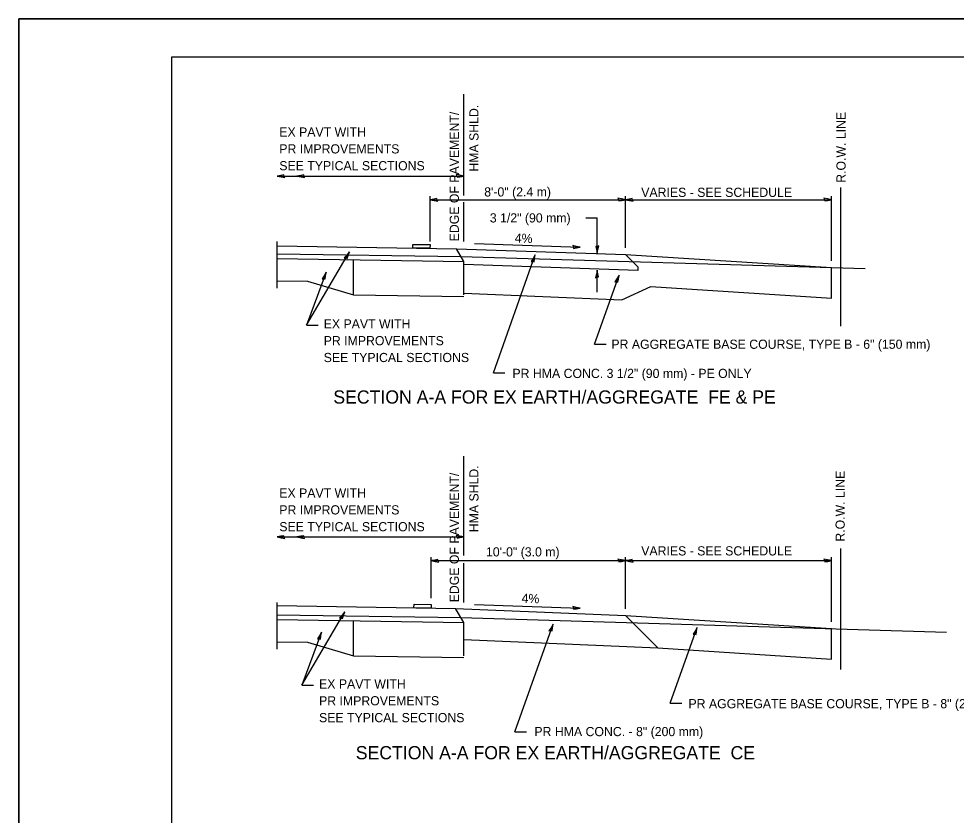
# Model space of a CAD drawing. Extents: x 69745 to 71785, y 66535 to 66975.
# Drawn here: x 69745 to 69990, y 66766.6 to 66974.8 of the extents above; entities that cross this region are included whole.
import ezdxf

# ---------------------------------------------------------------- set-up
doc = ezdxf.new("R2010")
doc.units = 0
for name, color, linetype in [('Design_EX_Roadway Dimensions', 7, 'Continuous'), ('Design_PR_Back of Gutter or Curb line', 7, 'Continuous'), ('Design_PR_Bituminous Shoulder', 7, 'Continuous'), ('Design_PR_EOP', 7, 'Continuous'), ('Design_PR_PMK Symbols', 7, 'Continuous'), ('Design_PR_Roadway Notes', 7, 'Continuous'), ('Design_PR_Sidewalk', 7, 'Continuous'), ('Level 48', 7, 'Continuous'), ('ROW_EX ROW Line', 7, 'Continuous'), ('Sheets_50 Reference Boundary', 7, 'Continuous'), ('Sheets_General Details', 7, 'Continuous'), ('Sheets_Printer Plotting Border', 7, 'Continuous'), ('Topo_Curb and Gutter', 7, 'Continuous'), ('Topo_EOP', 7, 'Continuous'), ('Topo_Shoulder', 7, 'Continuous'), ('Topo_Sidewalk', 7, 'Continuous')]:
    doc.layers.add(name, color=color, linetype=linetype)

msp = doc.modelspace()

# ---------------------------------------------------------------- linework, layer by layer
at = {"layer": 'Design_EX_Roadway Dimensions'}
for p, q in [((69861.3, 66928.6), (69861.3, 66955.13)), ((69812.54, 66933.73), (69861.31, 66933.73)), ((69852.49, 66916.58), (69852.49, 66928.44)), ((69903.55, 66914.94), (69903.55, 66928.44)), ((69957.42, 66911.52), (69957.42, 66928.44)), ((69852.49, 66927.54), (69903.55, 66927.54)), ((69861.31, 66916.58), (69861.31, 66926.86)), ((69903.55, 66927.54), (69957.42, 66927.54)), ((69893.18, 66922.83), (69896.18, 66922.83)), ((69896.18, 66913.5), (69896.18, 66922.83)), ((69864.1, 66916.05), (69891.75, 66915.1)), ((69820.22, 66894.76), (69831.42, 66913.91)), ((69869.04, 66882.28), (69879.95, 66913.1)), ((69825.35, 66908.61), (69820.22, 66894.76)), ((69896.18, 66903.35), (69896.18, 66909.12)), ((69895.5, 66889.8), (69901.87, 66907.79)), ((69820.22, 66894.76), (69823.22, 66894.76)), ((69895.5, 66889.8), (69898.5, 66889.8)), ((69869.04, 66882.28), (69872.04, 66882.28)), ((69861.3, 66834.57), (69861.3, 66860.48)), ((69812.54, 66839.37), (69861.31, 66839.37)), ((69852.78, 66823.38), (69852.78, 66834.07)), ((69852.78, 66833.18), (69903.55, 66833.18)), ((69861.31, 66822.21), (69861.31, 66832.49)), ((69903.55, 66820.58), (69903.55, 66834.07)), ((69903.55, 66833.18), (69957.42, 66833.18)), ((69957.42, 66817.15), (69957.42, 66834.07)), ((69864.1, 66821.69), (69891.75, 66820.73)), ((69819.01, 66800.62), (69830.2, 66819.77)), ((69874.67, 66788.45), (69884.63, 66816.6)), ((69915.27, 66795.96), (69922.26, 66815.69)), ((69824.13, 66814.47), (69819.01, 66800.62)), ((69819.01, 66800.62), (69822.01, 66800.62)), ((69915.27, 66795.96), (69918.27, 66795.96)), ((69874.67, 66788.45), (69877.67, 66788.45))]:
    msp.add_line(p, q, dxfattribs=at)
for points in [[(69814.54, 66933.32), (69814.38, 66933.7), (69814.32, 66934.07), (69813.54, 66933.91), (69812.54, 66933.73), (69813.61, 66933.54)], [(69819.73, 66933.32), (69819.57, 66933.7), (69819.51, 66934.07), (69818.73, 66933.91), (69817.73, 66933.73), (69818.8, 66933.54)], [(69859.31, 66934.15), (69859.48, 66933.77), (69859.54, 66933.4), (69860.31, 66933.56), (69861.31, 66933.73), (69860.25, 66933.93)], [(69854.49, 66927.12), (69854.33, 66927.51), (69854.27, 66927.88), (69853.49, 66927.71), (69852.49, 66927.54), (69853.56, 66927.35)], [(69901.55, 66927.96), (69901.72, 66927.58), (69901.78, 66927.21), (69902.55, 66927.37), (69903.55, 66927.54), (69902.49, 66927.74)], [(69905.55, 66927.12), (69905.39, 66927.51), (69905.33, 66927.88), (69904.55, 66927.71), (69903.55, 66927.54), (69904.62, 66927.35)], [(69955.42, 66927.96), (69955.59, 66927.58), (69955.65, 66927.21), (69956.42, 66927.37), (69957.42, 66927.54), (69956.36, 66927.74)], [(69889.77, 66915.58), (69889.92, 66915.19), (69889.97, 66914.82), (69890.75, 66914.96), (69891.75, 66915.1), (69890.69, 66915.33)], [(69896.59, 66915.5), (69896.21, 66915.33), (69895.84, 66915.27), (69896, 66914.5), (69896.18, 66913.5), (69896.37, 66914.56)], [(69830.08, 66912.37), (69830.5, 66912.32), (69830.85, 66912.2), (69831.08, 66912.95), (69831.42, 66913.91), (69830.73, 66913.07)], [(69878.89, 66911.36), (69879.3, 66911.38), (69879.67, 66911.32), (69879.78, 66912.1), (69879.95, 66913.1), (69879.41, 66912.16)], [(69824.3, 66906.85), (69824.72, 66906.88), (69825.09, 66906.82), (69825.19, 66907.61), (69825.35, 66908.61), (69824.82, 66907.66)], [(69895.76, 66907.12), (69896.14, 66907.29), (69896.51, 66907.35), (69896.35, 66908.12), (69896.18, 66909.12), (69895.98, 66908.06)], [(69900.8, 66906.05), (69901.22, 66906.07), (69901.59, 66906.01), (69901.7, 66906.79), (69901.87, 66907.79), (69901.33, 66906.85)], [(69814.54, 66838.95), (69814.38, 66839.33), (69814.32, 66839.7), (69813.54, 66839.54), (69812.54, 66839.37), (69813.61, 66839.17)], [(69819.73, 66838.95), (69819.57, 66839.33), (69819.51, 66839.7), (69818.73, 66839.54), (69817.73, 66839.37), (69818.8, 66839.17)], [(69859.31, 66839.79), (69859.48, 66839.4), (69859.54, 66839.03), (69860.31, 66839.19), (69861.31, 66839.37), (69860.25, 66839.56)], [(69854.78, 66832.76), (69854.62, 66833.14), (69854.56, 66833.51), (69853.78, 66833.35), (69852.78, 66833.18), (69853.85, 66832.98)], [(69901.55, 66833.59), (69901.72, 66833.21), (69901.78, 66832.84), (69902.55, 66833), (69903.55, 66833.18), (69902.49, 66833.37)], [(69905.55, 66832.76), (69905.39, 66833.14), (69905.33, 66833.51), (69904.55, 66833.35), (69903.55, 66833.18), (69904.62, 66832.98)], [(69955.42, 66833.59), (69955.59, 66833.21), (69955.65, 66832.84), (69956.42, 66833), (69957.42, 66833.18), (69956.36, 66833.37)], [(69889.77, 66821.22), (69889.92, 66820.83), (69889.97, 66820.46), (69890.75, 66820.59), (69891.75, 66820.73), (69890.69, 66820.96)], [(69828.86, 66818.23), (69829.28, 66818.18), (69829.63, 66818.06), (69829.87, 66818.81), (69830.2, 66819.77), (69829.51, 66818.93)], [(69883.57, 66814.86), (69883.99, 66814.88), (69884.36, 66814.82), (69884.46, 66815.6), (69884.63, 66816.6), (69884.1, 66815.66)], [(69921.2, 66813.94), (69921.61, 66813.97), (69921.98, 66813.9), (69922.09, 66814.69), (69922.26, 66815.69), (69921.72, 66814.75)], [(69823.09, 66812.72), (69823.5, 66812.75), (69823.87, 66812.69), (69823.97, 66813.47), (69824.13, 66814.47), (69823.6, 66813.53)]]:
    msp.add_lwpolyline(points, close=True, dxfattribs=at)
at = {"layer": 'Design_PR_Back of Gutter or Curb line'}
for p, q in [((69859.18, 66820.69), (69903.55, 66818.87)), ((69903.55, 66818.87), (69912.01, 66810.41)), ((69861.3, 66812.58), (69861.3, 66817.01)), ((69861.3, 66812.58), (69912.01, 66810.41))]:
    msp.add_line(p, q, dxfattribs=at)
at = {"layer": 'Design_PR_Bituminous Shoulder'}
msp.add_lwpolyline([(69859.37, 66914.73), (69903.55, 66913.24), (69906.77, 66910.02), (69906.76, 66909.03), (69861.34, 66910.62), (69861.33, 66911.37)], dxfattribs=at)
at = {"layer": 'Design_PR_EOP'}
for p, q in [((69812.53, 66915.46), (69859.37, 66914.73)), ((69812.53, 66913.42), (69860.56, 66912.66)), ((69861.3, 66911.37), (69859.37, 66914.73)), ((69812.51, 66912.14), (69861.29, 66911.38)), ((69812.54, 66821.43), (69859.18, 66820.69)), ((69861.3, 66817.01), (69859.18, 66820.69)), ((69812.51, 66817.78), (69861.29, 66817.01)), ((69812.53, 66819.05), (69860.56, 66818.3))]:
    msp.add_line(p, q, dxfattribs=at)
at = {"layer": 'Design_PR_PMK Symbols'}
for points in [[(69848.02, 66915.87), (69852.49, 66915.8), (69852.48, 66914.83), (69848.01, 66914.91)], [(69848.31, 66821.83), (69852.78, 66821.76), (69852.77, 66820.79), (69848.3, 66820.86)]]:
    msp.add_lwpolyline(points, close=True, dxfattribs=at)
at = {"layer": 'Design_PR_Roadway Notes'}
msp.add_line((69812.53, 66810.06), (69812.53, 66822.24), dxfattribs=at)
at = {"layer": 'Design_PR_Sidewalk'}
for p, q in [((69903.55, 66913.24), (69957.42, 66909.78)), ((69957.42, 66901.82), (69957.42, 66909.78)), ((69902.58, 66901.35), (69910.21, 66904.85)), ((69910.21, 66904.85), (69957.42, 66901.82)), ((69861.3, 66903.11), (69902.58, 66901.35)), ((69903.55, 66818.87), (69957.42, 66815.41)), ((69957.42, 66807.46), (69957.42, 66815.41)), ((69912.01, 66810.41), (69957.42, 66807.46))]:
    msp.add_line(p, q, dxfattribs=at)
at = {"layer": 'Level 48'}
msp.add_lwpolyline([(69745.03, 66974.85), (70425.03, 66974.85), (70425.03, 66534.85), (69745.03, 66534.85)], close=True, dxfattribs=at)
at = {"layer": 'ROW_EX ROW Line'}
for p, q in [((69959.8, 66894.48), (69959.8, 66930.77)), ((69959.8, 66804.73), (69959.8, 66836.4))]:
    msp.add_line(p, q, dxfattribs=at)
at = {"layer": 'Sheets_50 Reference Boundary'}
msp.add_lwpolyline([(69785.03, 66964.85), (70415.03, 66964.85), (70415.03, 66564.85), (69785.03, 66564.85)], close=True, dxfattribs=at)
at = {"layer": 'Sheets_General Details'}
for p, q in [((69745.03, 66974.85), (69745.03, 66534.85)), ((70425.03, 66974.85), (69745.03, 66974.85))]:
    msp.add_line(p, q, dxfattribs=at)
msp.add_lwpolyline([(69785.03, 66964.85), (70415.03, 66964.85), (70415.03, 66544.85), (69785.03, 66544.85)], close=True, dxfattribs=at)
at = {"layer": 'Sheets_Printer Plotting Border'}
msp.add_lwpolyline([(69745.03, 66534.85), (70425.03, 66534.85), (70425.03, 66974.85), (69745.03, 66974.85)], close=True, dxfattribs=at)
at = {"layer": 'Topo_Curb and Gutter'}
for p, q in [((69861.3, 66808.34), (69861.3, 66817.01)), ((69832.48, 66808.34), (69861.3, 66807.89))]:
    msp.add_line(p, q, dxfattribs=at)
at = {"layer": 'Topo_EOP'}
for p, q in [((69812.53, 66904.42), (69812.53, 66916.61)), ((69832.48, 66902.7), (69832.48, 66911.81)), ((69812.53, 66906.34), (69820.44, 66906.21)), ((69820.44, 66906.21), (69832.48, 66902.7)), ((69832.48, 66808.34), (69832.48, 66817.45)), ((69812.53, 66811.97), (69820.44, 66811.85)), ((69820.44, 66811.85), (69832.48, 66808.34))]:
    msp.add_line(p, q, dxfattribs=at)
at = {"layer": 'Topo_Shoulder'}
for p, q in [((69861.3, 66902.7), (69861.3, 66911.37)), ((69832.48, 66902.7), (69861.3, 66902.25))]:
    msp.add_line(p, q, dxfattribs=at)
at = {"layer": 'Topo_Sidewalk'}
for p, q in [((69860.56, 66912.66), (69966.18, 66909.52)), ((69860.56, 66818.3), (69987.45, 66814.52))]:
    msp.add_line(p, q, dxfattribs=at)

# ---------------------------------------------------------------- texts
at = {"layer": 'Design_EX_Roadway Dimensions'}
for s, rotation, p in [('EDGE OF PAVEMENT/', 90, (69860.03, 66916.66)), ('HMA SHLD.', 90, (69865.15, 66934.89)), ('4% ', 358.0212, (69874.6, 66916.34)), ('HMA SHLD.', 90, (69865.15, 66840.61)), ('EDGE OF PAVEMENT/', 90, (69860.03, 66822.29)), ('4% ', 358.0212, (69876.38, 66822.18))]:
    msp.add_text(s, height=2.4, rotation=rotation, dxfattribs=at).set_placement(p)
for s, p in [('EX PAVT WITH', (69813.11, 66944.03)), ('PR IMPROVEMENTS', (69813.11, 66939.63)), ('SEE TYPICAL SECTIONS', (69813.11, 66935.23)), ('8\'-0" (2.4 m)', (69866.65, 66928.38)), ('VARIES - SEE SCHEDULE', (69907.67, 66928.27)), ('3 1/2" (90 mm) ', (69868.11, 66921.59)), ('EX PAVT WITH', (69824.71, 66893.89)), ('PR IMPROVEMENTS', (69824.71, 66889.49)), ('PR AGGREGATE BASE COURSE, TYPE B - 6" (150 mm)', (69899.87, 66888.56)), ('SEE TYPICAL SECTIONS', (69824.71, 66885.09)), ('PR HMA CONC. 3 1/2" (90 mm) - PE ONLY', (69874.02, 66880.93)), ('EX PAVT WITH', (69813.11, 66849.66)), ('PR IMPROVEMENTS', (69813.11, 66845.26)), ('SEE TYPICAL SECTIONS', (69813.11, 66840.86)), ('10\'-0" (3.0 m)', (69867.11, 66834.28)), ('VARIES - SEE SCHEDULE', (69907.67, 66834.54)), ('EX PAVT WITH', (69823.49, 66799.75)), ('PR IMPROVEMENTS', (69823.49, 66795.35)), ('PR AGGREGATE BASE COURSE, TYPE B - 8" (200 mm)', (69920.01, 66794.59)), ('SEE TYPICAL SECTIONS', (69823.49, 66790.95)), ('PR HMA CONC. - 8" (200 mm)', (69879.75, 66787.3))]:
    msp.add_text(s, height=2.4, dxfattribs=at).set_placement(p)
at = {"layer": 'ROW_EX ROW Line'}
for p in [(69961.07, 66931.96), (69960.84, 66838.15)]:
    msp.add_text('R.O.W. LINE', height=2.4, rotation=90, dxfattribs=at).set_placement(p)
at = {"layer": 'Sheets_General Details'}
for s, p in [('SECTION A-A FOR EX EARTH/AGGREGATE  FE & PE', (69827.22, 66874.24)), ('SECTION A-A FOR EX EARTH/AGGREGATE  CE', (69833.08, 66781.25))]:
    msp.add_text(s, height=3.45, dxfattribs=at).set_placement(p)

doc.saveas('drawing.dxf')
